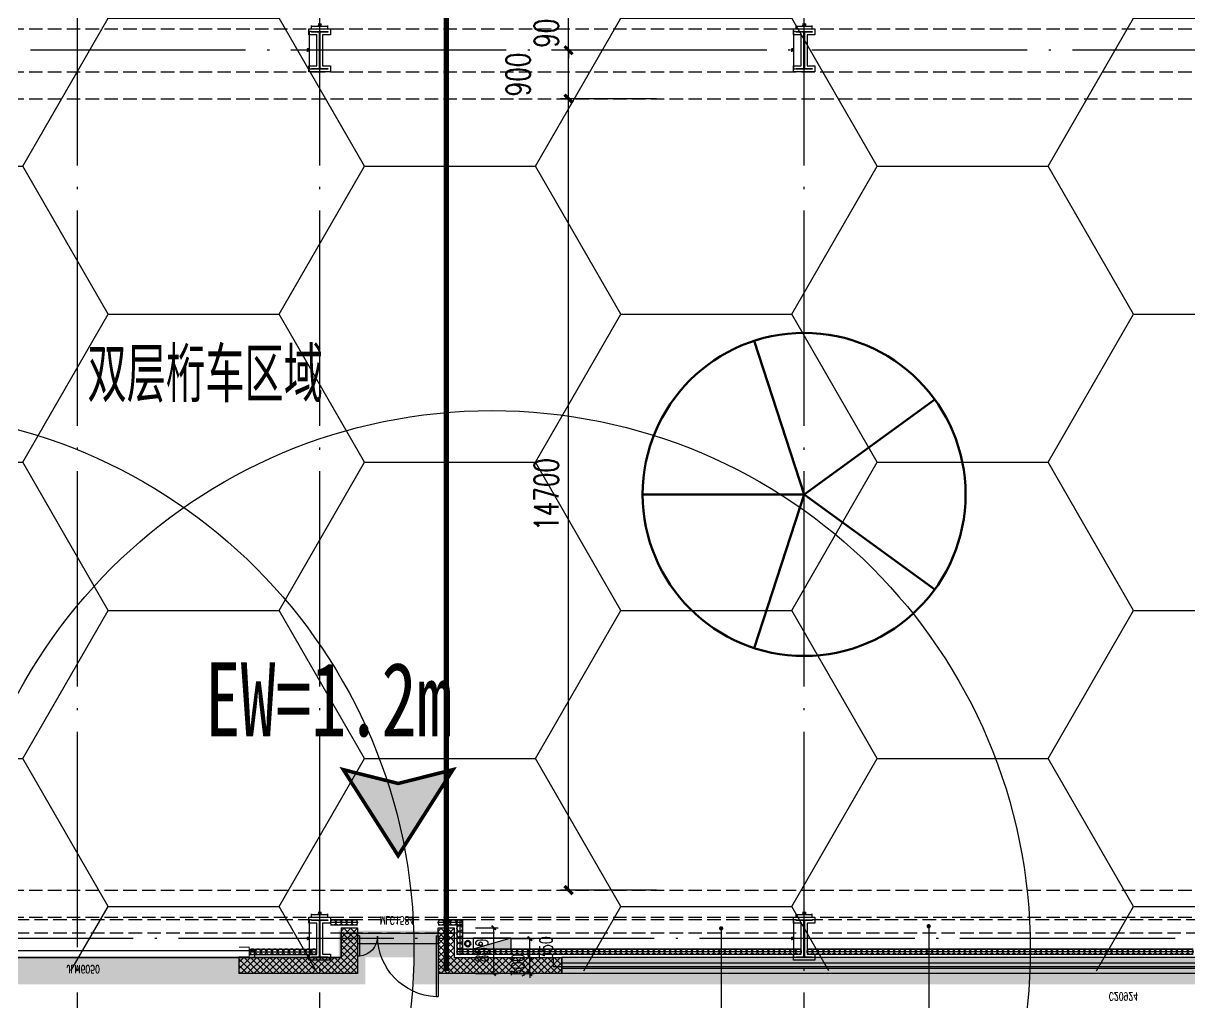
# Model space of a CAD drawing. Extents: x -821772 to -21949, y 506164 to 1049594.
# Drawn here: x -206361 to -184691, y 638880 to 657070 of the extents above; entities that cross this region are included whole.
import ezdxf
from ezdxf.xclip import XClip

# ---------------------------------------------------------------- set-up
doc = ezdxf.new("R2010")
doc.units = 0
doc.header["$LTSCALE"] = 1000
doc.header["$MEASUREMENT"] = 0
doc.header["$XCLIPFRAME"] = 2
for name, pattern in [('10平面20250807_t3$0$10平面$0$DASH', [0.35, 0.25, -0.1]), ('10平面20250807_t3$0$DASH', [0.35, 0.25, -0.1]), ('10平面20250807_t3$0$DOTE', [2.42, 2, -0.2, 0.02, -0.2]), ('ACAD_ISO04W100', [30.5, 24, -3, 0.5, -3]), ('DASH', [0.35, 0.25, -0.1])]:
    doc.linetypes.add(name, pattern=pattern)
doc.layers.get('Defpoints').update_dxf_attribs({"color": 210})
for name, color, linetype, lineweight in [('1-防火分区线', 201, 'DASH', 50), ('10平面20250807_t3$0$LG-ZF消防', 1, 'Continuous', 60), ('s疏散距离', 1, 'ACAD_ISO04W100', 18)]:
    doc.layers.add(name, color=color, linetype=linetype, lineweight=lineweight)
for name, color, linetype in [('10平面20250807_t3$0$10平面$0$WINDOW', 8, 'Continuous'), ('10平面20250807_t3$0$10平面$0$WINDOW_TEXT', 8, 'Continuous'), ('10平面20250807_t3$0$A-AXIS-DOTE', 8, '10平面20250807_t3$0$DOTE'), ('10平面20250807_t3$0$A-AXIS-DP', 8, 'Continuous'), ('10平面20250807_t3$0$A-AXIS-SYMB', 8, 'Continuous'), ('10平面20250807_t3$0$A-HATCH-2', 8, 'Continuous'), ('10平面20250807_t3$0$A-HRAIL', 8, 'Continuous'), ('10平面20250807_t3$0$A-LIN-V', 8, 'Continuous'), ('10平面20250807_t3$0$A-SFCE', 8, 'Continuous'), ('10平面20250807_t3$0$A-WINDOW', 8, 'Continuous'), ('10平面20250807_t3$0$AS-COLN', 8, 'Continuous'), ('10平面20250807_t3$0$AS-WALL', 8, 'Continuous'), ('10平面20250807_t3$0$AS-结构边线层', 8, 'Continuous'), ('10平面20250807_t3$0$DIM_SYMB', 8, 'Continuous'), ('10平面20250807_t3$0$PUB_HATCH', 8, 'Continuous'), ('10平面20250807_t3$0$PUB_TEXT', 8, 'Continuous'), ('10平面20250807_t3$0$SB_ZF消火栓', 10, 'Continuous'), ('10平面20250807_t3$0$建-窗', 8, 'Continuous'), ('10平面20250807_t3$0$建-箭头', 8, 'Continuous'), ('10平面20250807_t3$0$建-门窗编号', 8, 'Continuous'), ('PUB_HATCH', 8, 'Continuous'), ('SPACE', 7, 'Continuous'), ('指示', 1, 'Continuous')]:
    doc.layers.add(name, color=color, linetype=linetype)
doc.styles.add('10平面20250807_t3$0$10平面$0$_TCH_WINDOW', font='SIMPLEX', dxfattribs={"height": 3.5, "bigfont": 'GBCBIG'})
doc.styles.add('10平面20250807_t3$0$_TCH_DIM_T3', font='SIMPLEX', dxfattribs={"width": 0.705882, "bigfont": 'GBCBIG'})
doc.styles.add('10平面20250807_t3$0$A-WIN-LABEL', font='SIMPLEX', dxfattribs={"bigfont": 'GBCBIG'})
doc.styles.add('10平面20250807_t3$0$Standard', font='gbenor.shx', dxfattribs={"bigfont": 'gbcbig.shx'})
doc.styles.add('黑体', font='simhei.ttf', dxfattribs={"width": 0.7})
doc.dimstyles.new('10平面20250807_t3$0$_TCH_ARCH&&10', dxfattribs={"dimtxt": 29.75, "dimasz": 10, "dimexe": 10, "dimexo": 10, "dimgap": 12.625, "dimtad": 1, "dimdec": 0, "dimzin": 0, "dimdsep": 46, "dimtxsty": '10平面20250807_t3$0$_TCH_DIM_T3', "dimblk": '10平面20250807_t3$0$_ArchTick', "dimcen": 0.09, "dimclrt": 7, "dimazin": 2, "dimtfac": 1, "dimtdec": 0, "dimtix": 1, "dimtmove": 2, "dimatfit": 3, "dimfxl": 0, "dimtolj": 1, "dimtzin": 0, "dimarcsym": 0})
doc.dimstyles.new('10平面20250807_t3$0$_TCH_ARCH&&150', dxfattribs={"dimtxt": 446.25, "dimasz": 150, "dimexe": 150, "dimexo": 150, "dimgap": 189.375, "dimtad": 1, "dimdec": 0, "dimzin": 0, "dimdsep": 46, "dimtxsty": '10平面20250807_t3$0$_TCH_DIM_T3', "dimblk": '10平面20250807_t3$0$_ArchTick', "dimcen": 0.09, "dimclrt": 7, "dimazin": 2, "dimtfac": 1, "dimtdec": 0, "dimtix": 1, "dimtmove": 2, "dimatfit": 3, "dimfxl": 0, "dimtolj": 1, "dimtzin": 0, "dimarcsym": 0})
doc.dimstyles.new('10平面20250807_t3$0$_TCH_ARCH&&80', dxfattribs={"dimtxt": 238, "dimasz": 80, "dimexe": 80, "dimexo": 80, "dimgap": 101, "dimtad": 1, "dimdec": 0, "dimzin": 0, "dimdsep": 46, "dimtxsty": '10平面20250807_t3$0$_TCH_DIM_T3', "dimblk": '10平面20250807_t3$0$_ArchTick', "dimcen": 0.09, "dimclrt": 7, "dimazin": 2, "dimtfac": 1, "dimtdec": 0, "dimtix": 1, "dimtmove": 2, "dimatfit": 3, "dimfxl": 0, "dimtolj": 1, "dimtzin": 0, "dimarcsym": 0})
pattern_1 = [(45, (60, 0), (-60.000061, 60.000061), []), (135, (60, 0), (-60.000061, -60.000061), [])]

# ---------------------------------------------------------------- blocks, each defined once
blk = doc.blocks.new('指示')
at = {"layer": '指示'}
blk.add_hatch(color=8, dxfattribs=at).paths.add_polyline_path([(-248568, -61667), (-245540, -56919), (-242513, -61667), (-245540, -60909)])
at = {"layer": '指示', "color": 240, "const_width": 200}
blk.add_lwpolyline([(-248568, -61667), (-245540, -56919), (-242513, -61667), (-245540, -60909)], close=True, dxfattribs=at)
blk = doc.blocks.new('10平面20250807_t3$0$dote')
at = {"layer": '10平面20250807_t3$0$A-AXIS-DOTE', "ltscale": 2}
for p, q in [((15382.2, -169748.9), (15382.2, -75950)), ((19882.2, -169748.9), (19882.2, -75950)), ((28882.2, -169748.9), (28882.2, -75950)), ((100786.4, -148250), (-75513.6, -148250)), ((98696.4, -164750), (-75513.6, -164750))]:
    blk.add_line(p, q, dxfattribs=at)
blk = doc.blocks.new('10平面20250807_t3$0$10平面$0$$DorLib2D$00000126')
at = {"color": 0, "linetype": 'Continuous'}
for p, q in [((-0.532, 0.5), (-0.532, 0.9)), ((0.532, 0.9), (0.532, 0.5))]:
    blk.add_line(p, q, dxfattribs=at)
at = {"color": 0, "linetype": '10平面20250807_t3$0$10平面$0$DASH'}
for p, q in [((-0.532, 0.9), (0.532, 0.9)), ((-0.532, 0.5), (0.532, 0.5))]:
    blk.add_line(p, q, dxfattribs=at)
blk = doc.blocks.new('10平面20250807_t3$0$WINDOW2DLIB$DYNSTYLE$00000005')
at = {"color": 0}
for points in [[(-0.5, 0.5), (-0.5, -0.5)], [(-0.5, 0.5), (0.5, 0.5)], [(0.5, -0.5), (0.5, 0.5)], [(0.5, 0.1667), (-0.5, 0.1667)], [(0.5, -0.1667), (-0.5, -0.1667)], [(-0.5, -0.5), (0.5, -0.5)]]:
    blk.add_lwpolyline(points, dxfattribs=at)
blk = doc.blocks.new('10平面20250807_t3$0$DOOR2DLIB$SYSLIB$00000123')
at = {"color": 0}
for p, q in [((0.475, -0.001), (0.475, 0.752)), ((0.475, 0.752), (0.5, 0.752)), ((0.5, -0.001), (0.5, 0.752)), ((-0.5, 0), (-0.5, 0.252)), ((-0.475, 0.252), (-0.5, 0.252)), ((-0.475, 0), (-0.475, 0.252)), ((-0.475, 0), (-0.5, 0)), ((0.475, -0.001), (0.5, -0.001))]:
    blk.add_line(p, q, dxfattribs=at)
for centre, radius, start, end in [((0.505, -0.002), 0.755, 92.2493, 179.7238), ((-0.501, 0.003), 0.251, 359.7899, 84.0974)]:
    blk.add_arc(centre, radius, start, end, dxfattribs=at)
blk = doc.blocks.new('10平面20250807_t3$0$42343243')
at = {"layer": '10平面20250807_t3$0$PUB_HATCH'}
h = blk.add_hatch(dxfattribs=at)
h.set_pattern_fill('多孔材料', color=256, scale=30, style=0)
h.set_pattern_definition(pattern_1)
h.paths.add_polyline_path([(-200454, 1222870), (-200154, 1223170), (-202354, 1223170), (-202354, 1222870)])
h = blk.add_hatch(dxfattribs=at)
h.set_pattern_fill('多孔材料', color=256, scale=30, style=0)
h.set_pattern_definition(pattern_1)
h.paths.add_polyline_path([(-200454, 1222320), (-200154, 1222620), (-200154, 1223170), (-200454, 1222870)])
h = blk.add_hatch(dxfattribs=at)
h.set_pattern_fill('多孔材料', color=256, scale=30, style=0)
h.set_pattern_definition(pattern_1)
h.paths.add_polyline_path([(-198354, 1222870), (-196354, 1222870), (-196354, 1223170), (-198654, 1223170)])
h = blk.add_hatch(dxfattribs=at)
h.set_pattern_fill('多孔材料', color=256, scale=30, style=0)
h.set_pattern_definition(pattern_1)
h.paths.add_polyline_path([(-198654, 1222620), (-198354, 1222320), (-198354, 1222870), (-198654, 1223170)])
h = blk.add_hatch(dxfattribs=at)
h.set_pattern_fill('多孔材料', color=256, scale=30, style=0)
h.set_pattern_definition(pattern_1)
h.paths.add_polyline_path([(-200454, 1222320), (-200154, 1222320), (-200154, 1222620)])
h = blk.add_hatch(dxfattribs=at)
h.set_pattern_fill('多孔材料', color=256, scale=30, style=0)
h.set_pattern_definition(pattern_1)
h.paths.add_polyline_path([(-198654, 1222620), (-198654, 1222320), (-198354, 1222320)])
at = {"layer": '10平面20250807_t3$0$10平面$0$WINDOW'}
blk.add_line((-198654, 1222620), (-200154, 1222620), dxfattribs=at)
at = {"layer": '10平面20250807_t3$0$AS-WALL'}
for p, q in [((-200154, 1223170), (-202354, 1223170)), ((-202354, 1222870), (-202354, 1223170)), ((-200154, 1222620), (-200154, 1223170)), ((-196354, 1223170), (-198654, 1223170)), ((-198654, 1222620), (-198654, 1223170)), ((-196354, 1222870), (-196354, 1223170)), ((-200454, 1222870), (-202354, 1222870)), ((-200454, 1222320), (-200454, 1222870)), ((-198354, 1222870), (-196354, 1222870)), ((-198354, 1222320), (-198354, 1222870)), ((-200154, 1222320), (-200154, 1222620)), ((-198654, 1222620), (-198654, 1222320)), ((-200454, 1222320), (-200154, 1222320)), ((-198654, 1222320), (-198354, 1222320))]:
    blk.add_line(p, q, dxfattribs=at)
at = {"layer": '10平面20250807_t3$0$10平面$0$WINDOW'}
ref = blk.add_blockref('10平面20250807_t3$0$DOOR2DLIB$SYSLIB$00000123', (-199404, 1222470), dxfattribs=dict(at, xscale=-1500, yscale=-1500, zscale=300, rotation=179.9999999999555))
ref.add_attrib('A', 'MLC1584', (-199737, 1222108), dxfattribs={"layer": '10平面20250807_t3$0$10平面$0$WINDOW_TEXT', "ltscale": 500, "height": 148.8, "rotation": 360, "style": '10平面20250807_t3$0$10平面$0$_TCH_WINDOW', "width": 0.705882})
ref = blk.add_blockref('10平面20250807_t3$0$10平面$0$$DorLib2D$00000126', (-205254, 1223020), dxfattribs=dict(at, xscale=6000, yscale=300, zscale=300, rotation=180))
ref.add_attrib('A', 'JLM6050', (-205555, 1223016), dxfattribs={"layer": '10平面20250807_t3$0$10平面$0$WINDOW_TEXT', "ltscale": 500, "height": 148.8, "style": '10平面20250807_t3$0$10平面$0$_TCH_WINDOW', "width": 0.705882})
at = {"layer": '10平面20250807_t3$0$建-窗'}
ref = blk.add_blockref('10平面20250807_t3$0$WINDOW2DLIB$DYNSTYLE$00000005', (-185904, 1223020), dxfattribs=dict(at, xscale=-20900, yscale=-300, zscale=300, rotation=359.9999999994913))
ref.add_attrib('A', 'C20924', (-186194, 1223521), dxfattribs={"layer": '10平面20250807_t3$0$建-门窗编号', "ltscale": 500, "height": 148.8, "style": '10平面20250807_t3$0$A-WIN-LABEL', "width": 0.705882})
blk = doc.blocks.new('10平面20250807_t3$0$43243')
at = {"layer": '10平面20250807_t3$0$AS-结构边线层'}
blk.add_lwpolyline([(-210494, 639720), (-200454, 639720), (-200454, 640170), (-198354, 640170), (-198354, 639720), (-196514, 639720), (-196514, 639550), (-175294, 639550), (-175294, 639720), (-173454, 639720), (-173454, 640170), (-171354, 640170), (-171354, 639720), (-169514, 639720), (-169514, 639550), (-155994, 639550), (-155994, 639720), (-146454, 639720)], dxfattribs=at)
blk = doc.blocks.new('10平面20250807_t3$0$3243243')
at = {"layer": '10平面20250807_t3$0$A-AXIS-SYMB'}
for p, q in [((-193395.8, 640260), (-193395.8, 637420)), ((-189540, 640300), (-189540, 636800))]:
    blk.add_line(p, q, dxfattribs=at)
at = {"layer": '10平面20250807_t3$0$A-AXIS-SYMB', "const_width": 40}
for points in [[(-189540, 640320, 1), (-189540, 640280, 1)], [(-193395.8, 640280, 1), (-193395.8, 640240, 1)]]:
    blk.add_lwpolyline(points, format="xyb", close=True, dxfattribs=at)
at = {"layer": '10平面20250807_t3$0$A-SFCE', "linetype": '10平面20250807_t3$0$DASH'}
for p, q in [((-201004.2, 640420), (-218704.2, 640420)), ((-174004.2, 640420), (-191704.2, 640420)), ((-201004.2, 640170), (-218704.2, 640170)), ((-174004.2, 640170), (-191704.2, 640170))]:
    blk.add_line(p, q, dxfattribs=at)
at = {"layer": '10平面20250807_t3$0$A-SFCE', "color": 2, "linetype": '10平面20250807_t3$0$DASH'}
for p, q in [((-192004.2, 640420), (-200704.2, 640420)), ((-192004.2, 640170), (-200704.2, 640170))]:
    blk.add_line(p, q, dxfattribs=at)
blk = doc.blocks.new('10平面20250807_t3$0$_ArchTick')
at = {"color": 0, "linetype": 'ByBlock', "const_width": 0.4}
blk.add_lwpolyline([(-0.5, -0.5), (0.5, 0.5)], dxfattribs=at)
blk = doc.blocks.new('*D10488')
at = {"layer": '10平面20250807_t3$0$A-AXIS-DP', "color": 0, "lineweight": -2}
for p, q in [((-195790, 766880), (-195790, 766929)), ((-195790, 766919), (-195490, 766919)), ((-195490, 766880), (-195490, 766929))]:
    blk.add_line(p, q, dxfattribs=at)
at = {"layer": 'Defpoints', "color": 0}
for p in [(-195490, 766919), (-195790, 766870), (-195490, 766870)]:
    blk.add_point(p, dxfattribs=at)
at = {"layer": '10平面20250807_t3$0$A-AXIS-DP', "color": 0, "lineweight": -2, "xscale": 10, "yscale": 10, "zscale": 10, "rotation": 180}
blk.add_blockref('10平面20250807_t3$0$_ArchTick', (-195790, 766919), dxfattribs=at)
at = {"layer": '10平面20250807_t3$0$A-AXIS-DP', "color": 0, "lineweight": -2, "xscale": 10, "yscale": 10, "zscale": 10}
blk.add_blockref('10平面20250807_t3$0$_ArchTick', (-195490, 766919), dxfattribs=at)
at = {"layer": '10平面20250807_t3$0$A-AXIS-DP', "color": 7, "insert": (-195640, 766946), "char_height": 29.8, "attachment_point": 5, "style": '10平面20250807_t3$0$_TCH_DIM_T3'}
blk.add_mtext('\\A1;300', dxfattribs=at)
blk = doc.blocks.new('*D10489')
at = {"layer": '10平面20250807_t3$0$A-AXIS-DP', "color": 0, "lineweight": -2}
for p, q in [((-195800, 766820), (-195841, 766820)), ((-195831, 766120), (-195831, 766820)), ((-195800, 766120), (-195841, 766120))]:
    blk.add_line(p, q, dxfattribs=at)
at = {"layer": 'Defpoints', "color": 0}
for p in [(-195831, 766820), (-195790, 766820), (-195790, 766120)]:
    blk.add_point(p, dxfattribs=at)
at = {"layer": '10平面20250807_t3$0$A-AXIS-DP', "color": 0, "lineweight": -2, "xscale": 10, "yscale": 10, "zscale": 10}
for p, rotation in [((-195831, 766820), 90), ((-195831, 766120), 270)]:
    blk.add_blockref('10平面20250807_t3$0$_ArchTick', p, dxfattribs=dict(at, rotation=rotation))
at = {"layer": '10平面20250807_t3$0$A-AXIS-DP', "color": 7, "insert": (-195859, 766470), "char_height": 29.8, "attachment_point": 5, "rotation": 90, "style": '10平面20250807_t3$0$_TCH_DIM_T3'}
blk.add_mtext('\\A1;700', dxfattribs=at)
blk = doc.blocks.new('*D10541')
at = {"layer": '10平面20250807_t3$0$A-WINDOW', "color": 0, "lineweight": -2}
for p, q in [((-194600, 657470), (-196381, 657470)), ((-196231, 657470), (-196231, 657620)), ((-196231, 656570), (-196231, 657470)), ((-194600, 656570), (-196381, 656570)), ((-196231, 656570), (-196231, 656420))]:
    blk.add_line(p, q, dxfattribs=at)
at = {"layer": 'Defpoints', "color": 0}
for p in [(-196231, 657470), (-194450, 657470), (-194450, 656570)]:
    blk.add_point(p, dxfattribs=at)
at = {"layer": '10平面20250807_t3$0$A-WINDOW', "color": 0, "lineweight": -2, "xscale": 150, "yscale": 150, "zscale": 150}
for p, rotation in [((-196231, 657470), 270), ((-196231, 656570), 90)]:
    blk.add_blockref('10平面20250807_t3$0$_ArchTick', p, dxfattribs=dict(at, rotation=rotation))
at = {"layer": '10平面20250807_t3$0$A-WINDOW', "color": 7, "insert": (-196644, 657020), "char_height": 446.2, "attachment_point": 5, "rotation": 90, "style": '10平面20250807_t3$0$_TCH_DIM_T3'}
blk.add_mtext('\\A1;900', dxfattribs=at)
blk = doc.blocks.new('*D10542')
at = {"layer": '10平面20250807_t3$0$A-WINDOW', "color": 0, "lineweight": -2}
for p, q in [((-194600, 656570), (-196381, 656570)), ((-196231, 655670), (-196231, 656570)), ((-194600, 655670), (-196381, 655670))]:
    blk.add_line(p, q, dxfattribs=at)
at = {"layer": 'Defpoints', "color": 0}
for p in [(-196231, 656570), (-194450, 656570), (-194450, 655670)]:
    blk.add_point(p, dxfattribs=at)
at = {"layer": '10平面20250807_t3$0$A-WINDOW', "color": 0, "lineweight": -2, "xscale": 150, "yscale": 150, "zscale": 150}
for p, rotation in [((-196231, 656570), 90), ((-196231, 655670), 270)]:
    blk.add_blockref('10平面20250807_t3$0$_ArchTick', p, dxfattribs=dict(at, rotation=rotation))
at = {"layer": '10平面20250807_t3$0$A-WINDOW', "color": 7, "insert": (-197169, 656120), "char_height": 446.2, "attachment_point": 5, "rotation": 90, "style": '10平面20250807_t3$0$_TCH_DIM_T3'}
blk.add_mtext('\\A1;900', dxfattribs=at)
blk = doc.blocks.new('*D10543')
at = {"layer": '10平面20250807_t3$0$A-WINDOW', "color": 0, "lineweight": -2}
for p, q in [((-194600, 655670), (-196381, 655670)), ((-196231, 640970), (-196231, 655670)), ((-194600, 640970), (-196381, 640970))]:
    blk.add_line(p, q, dxfattribs=at)
at = {"layer": 'Defpoints', "color": 0}
for p in [(-196231, 655670), (-194450, 655670), (-194450, 640970)]:
    blk.add_point(p, dxfattribs=at)
at = {"layer": '10平面20250807_t3$0$A-WINDOW', "color": 0, "lineweight": -2, "xscale": 150, "yscale": 150, "zscale": 150}
for p, rotation in [((-196231, 655670), 90), ((-196231, 640970), 270)]:
    blk.add_blockref('10平面20250807_t3$0$_ArchTick', p, dxfattribs=dict(at, rotation=rotation))
at = {"layer": '10平面20250807_t3$0$A-WINDOW', "color": 7, "insert": (-196644, 648320), "char_height": 446.2, "attachment_point": 5, "rotation": 90, "style": '10平面20250807_t3$0$_TCH_DIM_T3'}
blk.add_mtext('\\A1;14700', dxfattribs=at)
blk = doc.blocks.new('10平面20250807_t3$0$w4324324')
at = {"layer": '10平面20250807_t3$0$A-HATCH-2', "lineweight": 60}
for q in [(-1694760, 686605), (-1697614, 684532), (-1691907, 684532), (-1696524, 681178), (-1692997, 681178)]:
    blk.add_line((-1694760, 683605), q, dxfattribs=at)
blk.add_circle((-1694760, 683605), 3000, dxfattribs=at)
blk = doc.blocks.new('10平面20250807_t3$0$ner546')
at = {"layer": '10平面20250807_t3$0$A-LIN-V'}
blk.add_blockref('10平面20250807_t3$0$w4324324', (565280, -10744), dxfattribs=at)
blk = doc.blocks.new('10平面20250807_t3$0$3333')
at = {"layer": '10平面20250807_t3$0$A-SFCE', "const_width": 20}
blk.add_lwpolyline([(-227064, 766320), (-227064, 766510), (-227244, 766510), (-227244, 766320)], dxfattribs=at)
blk = doc.blocks.new('10平面20250807_t3$0$99平面图例外参$0$$LinePat$圆环')
for points in [[(0, 150), (300, 150)], [(0, 0), (300, 0)], [(0, -150), (300, -150)]]:
    blk.add_lwpolyline(points)
at = {"color": 0}
blk.add_circle((150, 0), 150, dxfattribs=at)
blk = doc.blocks.new('10平面20250807_t3$0$34242343243')
at = {"layer": '10平面20250807_t3$0$A-HRAIL', "yscale": 0.3333333333333333, "zscale": 0.3333333333333333}
for p, xscale, rotation in [((-200554, 640370), 0.3333327849077565, 180), ((-200454, 640370), 0.3333327849077565, 180), ((-200354, 640370), 0.3333327849077565, 180), ((-200254, 640370), 0.3333327849077565, 180), ((-200154, 640370), 0.3333327849077565, 180), ((-198542, 640370), 0.3749999999076196, 180), ((-198429, 640370), 0.3749999999076196, 180), ((-198317, 640370), 0.3749999999076196, 180), ((-198204, 640370), 0.3749999999076196, 180), ((-198254, 640420), 0.3611111227129974, 270), ((-198254, 640312), 0.3611111227129974, 270), ((-198254, 640203), 0.3611111227129974, 270), ((-198254, 640095), 0.3611111227129974, 270), ((-198254, 639987), 0.3611111227129974, 270), ((-202154, 639826), -0.3461108940497231, 179.9999999997966), ((-202050, 639826), -0.3461108940497231, 179.9999999997966), ((-201947, 639826), -0.3461108940497231, 179.9999999997966), ((-201843, 639826), -0.3461108940497231, 179.9999999997966), ((-201739, 639826), -0.3461108940497231, 179.9999999997966), ((-201635, 639826), -0.3461108940497231, 179.9999999997966), ((-201531, 639826), -0.3461108940497231, 179.9999999997966), ((-201427, 639826), -0.3461108940497231, 179.9999999997966), ((-201324, 639826), -0.3461108940497231, 179.9999999997966), ((-201220, 639826), -0.3461108940497231, 179.9999999997966), ((-201116, 639826), -0.3461108940497231, 179.9999999997966), ((-201012, 639826), -0.3461108940497231, 179.9999999997966), ((-198254, 639878), 0.3611111227129974, 270), ((-198203, 639826), 0.3384127419475277, 180.0000000002033), ((-198101, 639826), 0.3384127419475277, 180.0000000002033), ((-198000, 639826), 0.3384127419475277, 180.0000000002033), ((-197898, 639826), 0.3384127419475277, 180.0000000002033), ((-197797, 639826), 0.3384127419475277, 180.0000000002033), ((-197695, 639826), 0.3384127419475277, 180.0000000002033), ((-197594, 639826), 0.3384127419475277, 180.0000000002033), ((-197492, 639826), 0.3384127419475277, 180.0000000002033), ((-197390, 639826), 0.3384127419475277, 180.0000000002033), ((-197289, 639826), 0.3384127419475277, 180.0000000002033), ((-197187, 639826), 0.3384127419475277, 180.0000000002033), ((-197086, 639826), 0.3384127419475277, 180.0000000002033), ((-196984, 639826), 0.3384127419475277, 180.0000000002033), ((-196883, 639826), 0.3384127419475277, 180.0000000002033), ((-196781, 639826), 0.3384127419475277, 180.0000000002033), ((-196680, 639826), 0.3384127419475277, 180.0000000002033), ((-196578, 639826), 0.3384127419475277, 180.0000000002033), ((-196477, 639826), 0.3384127419475277, 180.0000000002033), ((-196375, 639826), 0.3384127419475277, 180.0000000002033), ((-196274, 639826), 0.3384127419475277, 180.0000000002033), ((-196172, 639826), 0.3384127419475277, 180.0000000002033), ((-196071, 639826), 0.3384127419475277, 180.0000000002033), ((-195969, 639826), 0.3384127419475277, 180.0000000002033), ((-195868, 639826), 0.3384127419475277, 180.0000000002033), ((-195766, 639826), 0.3384127419475277, 180.0000000002033), ((-195665, 639826), 0.3384127419475277, 180.0000000002033), ((-195563, 639826), 0.3384127419475277, 180.0000000002033), ((-195462, 639826), 0.3384127419475277, 180.0000000002033), ((-195360, 639826), 0.3384127419475277, 180.0000000002033), ((-195258, 639826), 0.3384127419475277, 180.0000000002033), ((-195157, 639826), 0.3384127419475277, 180.0000000002033), ((-195055, 639826), 0.3384127419475277, 180.0000000002033), ((-194954, 639826), 0.3384127419475277, 180.0000000002033), ((-194852, 639826), 0.3384127419475277, 180.0000000002033), ((-194751, 639826), 0.3384127419475277, 180.0000000002033), ((-194649, 639826), 0.3384127419475277, 180.0000000002033), ((-194548, 639826), 0.3384127419475277, 180.0000000002033), ((-194446, 639826), 0.3384127419475277, 180.0000000002033), ((-194345, 639826), 0.3384127419475277, 180.0000000002033), ((-194243, 639826), 0.3384127419475277, 180.0000000002033), ((-194142, 639826), 0.3384127419475277, 180.0000000002033), ((-194040, 639826), 0.3384127419475277, 180.0000000002033), ((-193939, 639826), 0.3384127419475277, 180.0000000002033), ((-193837, 639826), 0.3384127419475277, 180.0000000002033), ((-193736, 639826), 0.3384127419475277, 180.0000000002033), ((-193634, 639826), 0.3384127419475277, 180.0000000002033), ((-193533, 639826), 0.3384127419475277, 180.0000000002033), ((-193431, 639826), 0.3384127419475277, 180.0000000002033), ((-193330, 639826), 0.3384127419475277, 180.0000000002033), ((-193228, 639826), 0.3384127419475277, 180.0000000002033), ((-193126, 639826), 0.3384127419475277, 180.0000000002033), ((-193025, 639826), 0.3384127419475277, 180.0000000002033), ((-192923, 639826), 0.3384127419475277, 180.0000000002033), ((-192822, 639826), 0.3384127419475277, 180.0000000002033), ((-192720, 639826), 0.3384127419475277, 180.0000000002033), ((-192619, 639826), 0.3384127419475277, 180.0000000002033), ((-192517, 639826), 0.3384127419475277, 180.0000000002033), ((-192416, 639826), 0.3384127419475277, 180.0000000002033), ((-192314, 639826), 0.3384127419475277, 180.0000000002033), ((-192213, 639826), 0.3384127419475277, 180.0000000002033), ((-192111, 639826), 0.3384127419475277, 180.0000000002033), ((-192010, 639826), 0.3384127419475277, 180.0000000002033), ((-191908, 639826), 0.3384127419475277, 180.0000000002033), ((-191699, 639826), 0.3368181818181796, 180.0000000002033), ((-191598, 639826), 0.3368181818181796, 180.0000000002033), ((-191497, 639826), 0.3368181818181796, 180.0000000002033), ((-191396, 639826), 0.3368181818181796, 180.0000000002033), ((-191295, 639826), 0.3368181818181796, 180.0000000002033), ((-191194, 639826), 0.3368181818181796, 180.0000000002033), ((-191093, 639826), 0.3368181818181796, 180.0000000002033), ((-190992, 639826), 0.3368181818181796, 180.0000000002033), ((-190891, 639826), 0.3368181818181796, 180.0000000002033), ((-190790, 639826), 0.3368181818181796, 180.0000000002033), ((-190689, 639826), 0.3368181818181796, 180.0000000002033), ((-190588, 639826), 0.3368181818181796, 180.0000000002033), ((-190487, 639826), 0.3368181818181796, 180.0000000002033), ((-190386, 639826), 0.3368181818181796, 180.0000000002033), ((-190285, 639826), 0.3368181818181796, 180.0000000002033), ((-190183, 639826), 0.3368181818181796, 180.0000000002033), ((-190082, 639826), 0.3368181818181796, 180.0000000002033), ((-189981, 639826), 0.3368181818181796, 180.0000000002033), ((-189880, 639826), 0.3368181818181796, 180.0000000002033), ((-189779, 639826), 0.3368181818181796, 180.0000000002033), ((-189678, 639826), 0.3368181818181796, 180.0000000002033), ((-189577, 639826), 0.3368181818181796, 180.0000000002033), ((-189476, 639826), 0.3368181818181796, 180.0000000002033), ((-189375, 639826), 0.3368181818181796, 180.0000000002033), ((-189274, 639826), 0.3368181818181796, 180.0000000002033), ((-189173, 639826), 0.3368181818181796, 180.0000000002033), ((-189072, 639826), 0.3368181818181796, 180.0000000002033), ((-188971, 639826), 0.3368181818181796, 180.0000000002033), ((-188870, 639826), 0.3368181818181796, 180.0000000002033), ((-188769, 639826), 0.3368181818181796, 180.0000000002033), ((-188668, 639826), 0.3368181818181796, 180.0000000002033), ((-188567, 639826), 0.3368181818181796, 180.0000000002033), ((-188466, 639826), 0.3368181818181796, 180.0000000002033), ((-188365, 639826), 0.3368181818181796, 180.0000000002033), ((-188264, 639826), 0.3368181818181796, 180.0000000002033), ((-188163, 639826), 0.3368181818181796, 180.0000000002033), ((-188062, 639826), 0.3368181818181796, 180.0000000002033), ((-187960, 639826), 0.3368181818181796, 180.0000000002033), ((-187859, 639826), 0.3368181818181796, 180.0000000002033), ((-187758, 639826), 0.3368181818181796, 180.0000000002033), ((-187657, 639826), 0.3368181818181796, 180.0000000002033), ((-187556, 639826), 0.3368181818181796, 180.0000000002033), ((-187455, 639826), 0.3368181818181796, 180.0000000002033), ((-187354, 639826), 0.3368181818181796, 180.0000000002033), ((-187253, 639826), 0.3368181818181796, 180.0000000002033), ((-187152, 639826), 0.3368181818181796, 180.0000000002033), ((-187051, 639826), 0.3368181818181796, 180.0000000002033), ((-186950, 639826), 0.3368181818181796, 180.0000000002033), ((-186849, 639826), 0.3368181818181796, 180.0000000002033), ((-186748, 639826), 0.3368181818181796, 180.0000000002033), ((-186647, 639826), 0.3368181818181796, 180.0000000002033), ((-186546, 639826), 0.3368181818181796, 180.0000000002033), ((-186445, 639826), 0.3368181818181796, 180.0000000002033), ((-186344, 639826), 0.3368181818181796, 180.0000000002033), ((-186243, 639826), 0.3368181818181796, 180.0000000002033), ((-186142, 639826), 0.3368181818181796, 180.0000000002033), ((-186041, 639826), 0.3368181818181796, 180.0000000002033), ((-185940, 639826), 0.3368181818181796, 180.0000000002033), ((-185839, 639826), 0.3368181818181796, 180.0000000002033), ((-185737, 639826), 0.3368181818181796, 180.0000000002033), ((-185636, 639826), 0.3368181818181796, 180.0000000002033), ((-185535, 639826), 0.3368181818181796, 180.0000000002033), ((-185434, 639826), 0.3368181818181796, 180.0000000002033), ((-185333, 639826), 0.3368181818181796, 180.0000000002033), ((-185232, 639826), 0.3368181818181796, 180.0000000002033), ((-185131, 639826), 0.3368181818181796, 180.0000000002033), ((-185030, 639826), 0.3368181818181796, 180.0000000002033), ((-184929, 639826), 0.3368181818181796, 180.0000000002033), ((-184828, 639826), 0.3368181818181796, 180.0000000002033), ((-184727, 639826), 0.3368181818181796, 180.0000000002033), ((-184626, 639826), 0.3368181818181796, 180.0000000002033)]:
    blk.add_blockref('10平面20250807_t3$0$99平面图例外参$0$$LinePat$圆环', p, dxfattribs=dict(at, xscale=xscale, rotation=rotation))
at = {"layer": '10平面20250807_t3$0$A-SFCE', "rotation": 270}
blk.add_blockref('10平面20250807_t3$0$3333', (-968675, 412666), dxfattribs=at)
blk = doc.blocks.new('10平面20250807_t3$0$A$C5D961328')
at = {"layer": '10平面20250807_t3$0$SB_ZF消火栓'}
blk.add_hatch(color=256, dxfattribs=at).paths.add_polyline_path([(0, 40), (700, 40), (700, 240)])
at = {"layer": '10平面20250807_t3$0$A-LIN-V', "ltscale": 500}
blk.add_circle((350, 40), 10001, dxfattribs=at)
at = {"layer": '10平面20250807_t3$0$SB_ZF消火栓'}
for p, q in [((700, 240), (0, 240)), ((0, 240), (0, 40)), ((700, 240), (0, 40)), ((700, 240), (700, 40)), ((0, 40), (700, 40))]:
    blk.add_line(p, q, dxfattribs=at)
at = {"layer": '10平面20250807_t3$0$SB_ZF消火栓', "color": 1}
blk.add_circle((140, 140), 32.5, dxfattribs=at)
blk = doc.blocks.new('10平面20250807_t3$0$43242343')
at = {"layer": '10平面20250807_t3$0$LG-ZF消防', "linetype": 'Continuous'}
blk.add_circle((-198104, 639976), 50, dxfattribs=at)
blk = doc.blocks.new('10平面20250807_t3$0$234243242332')
at = {"layer": '10平面20250807_t3$0$LG-ZF消防', "linetype": 'Continuous'}
blk.add_blockref('10平面20250807_t3$0$43242343', (0, 0), dxfattribs=at)
at = {"layer": '10平面20250807_t3$0$SB_ZF消火栓'}
for p in [(-209454, 639836), (-198004, 639836)]:
    blk.add_blockref('10平面20250807_t3$0$A$C5D961328', p, dxfattribs=at)
blk = doc.blocks.new('*D11842')
at = {"layer": '10平面20250807_t3$0$A-AXIS-DP', "color": 0, "lineweight": -2}
for p, q in [((-197290, 639720), (-196871, 639720)), ((-196951, 639720), (-196951, 639800)), ((-196951, 639420), (-196951, 639720)), ((-197290, 639420), (-196871, 639420)), ((-196951, 639420), (-196951, 639340))]:
    blk.add_line(p, q, dxfattribs=at)
at = {"layer": 'Defpoints', "color": 0}
for p in [(-197370, 639720), (-196951, 639720), (-197370, 639420)]:
    blk.add_point(p, dxfattribs=at)
at = {"layer": '10平面20250807_t3$0$A-AXIS-DP', "color": 0, "lineweight": -2, "xscale": 80, "yscale": 80, "zscale": 80}
for p, rotation in [((-196951, 639720), 270), ((-196951, 639420), 90)]:
    blk.add_blockref('10平面20250807_t3$0$_ArchTick', p, dxfattribs=dict(at, rotation=rotation))
at = {"layer": '10平面20250807_t3$0$A-AXIS-DP', "color": 7, "insert": (-197171, 639570), "char_height": 238, "attachment_point": 5, "rotation": 90, "style": '10平面20250807_t3$0$_TCH_DIM_T3'}
blk.add_mtext('\\A1;300', dxfattribs=at)
blk = doc.blocks.new('*D11843')
at = {"layer": '10平面20250807_t3$0$A-AXIS-DP', "color": 0, "lineweight": -2}
for p, q in [((-197290, 640070), (-196871, 640070)), ((-196951, 639720), (-196951, 640070)), ((-197290, 639720), (-196871, 639720))]:
    blk.add_line(p, q, dxfattribs=at)
at = {"layer": 'Defpoints', "color": 0}
for p in [(-197370, 640070), (-196951, 640070), (-197370, 639720)]:
    blk.add_point(p, dxfattribs=at)
at = {"layer": '10平面20250807_t3$0$A-AXIS-DP', "color": 0, "lineweight": -2, "xscale": 80, "yscale": 80, "zscale": 80}
for p, rotation in [((-196951, 640070), 90), ((-196951, 639720), 270)]:
    blk.add_blockref('10平面20250807_t3$0$_ArchTick', p, dxfattribs=dict(at, rotation=rotation))
at = {"layer": '10平面20250807_t3$0$A-AXIS-DP', "color": 7, "insert": (-196650, 639895), "char_height": 238, "attachment_point": 5, "rotation": 90, "style": '10平面20250807_t3$0$_TCH_DIM_T3'}
blk.add_mtext('\\A1;350', dxfattribs=at)
blk = doc.blocks.new('*D11868')
at = {"layer": '10平面20250807_t3$0$A-AXIS-DP', "color": 0, "lineweight": -2}
for p, q in [((-197960, 640270), (-197541, 640270)), ((-197621, 639420), (-197621, 640270)), ((-197960, 639420), (-197541, 639420))]:
    blk.add_line(p, q, dxfattribs=at)
at = {"layer": 'Defpoints', "color": 0}
for p in [(-198040, 640270), (-197621, 640270), (-198040, 639420)]:
    blk.add_point(p, dxfattribs=at)
at = {"layer": '10平面20250807_t3$0$A-AXIS-DP', "color": 0, "lineweight": -2, "xscale": 80, "yscale": 80, "zscale": 80}
for p, rotation in [((-197621, 640270), 90), ((-197621, 639420), 270)]:
    blk.add_blockref('10平面20250807_t3$0$_ArchTick', p, dxfattribs=dict(at, rotation=rotation))
at = {"layer": '10平面20250807_t3$0$A-AXIS-DP', "color": 7, "insert": (-197841, 639845), "char_height": 238, "attachment_point": 5, "rotation": 90, "style": '10平面20250807_t3$0$_TCH_DIM_T3'}
blk.add_mtext('\\A1;850', dxfattribs=at)
blk = doc.blocks.new('10平面20250807_t3$0$nt66')
at = {"layer": '10平面20250807_t3$0$A-HATCH-2'}
blk.add_lwpolyline([(-195840, 766870), (-195440, 766870), (-195440, 766758), (-195586, 766758), (-195586, 766182), (-195440, 766182), (-195440, 766070), (-195840, 766070), (-195840, 766182), (-195694, 766182), (-195694, 766758), (-195840, 766758)], close=True, dxfattribs=at)
at = {"layer": '10平面20250807_t3$0$AS-COLN'}
blk.add_lwpolyline([(-195790, 766820), (-195490, 766820), (-195490, 766808), (-195636, 766808), (-195636, 766132), (-195490, 766132), (-195490, 766120), (-195790, 766120), (-195790, 766132), (-195644, 766132), (-195644, 766808), (-195790, 766808)], close=True, dxfattribs=at)
at = {"layer": '10平面20250807_t3$0$A-AXIS-DP'}
for p1, p2, distance, picture, middle in [((-195790, 766870), (-195490, 766870), 48.8, '*D10488', (-195640, 766946.2)), ((-195790, 766120), (-195790, 766820), 41.2, '*D10489', (-195858.7, 766470))]:
    dim = blk.add_aligned_dim(p1=p1, p2=p2, distance=distance, dimstyle='10平面20250807_t3$0$_TCH_ARCH&&10', dxfattribs=at)
    dim.commit()
    dim.dimension.update_dxf_attribs({"geometry": picture, "text_midpoint": middle})
blk = doc.blocks.new('10平面20250807_t3$0$33333')
for p in [(-5214, -109900), (3786, -109900), (-5214, -126400), (3786, -126400)]:
    blk.add_blockref('10平面20250807_t3$0$nt66', p)
blk = doc.blocks.new('10平面20250807_t3$0$w42343')
at = {"layer": '10平面20250807_t3$0$A-HATCH-2', "linetype": '10平面20250807_t3$0$DASH'}
for p, q in [((-263654.2, 656970), (-128354.2, 656970)), ((-263654.2, 656170), (-128354.2, 656170)), ((-263654.2, 655670), (-128354.2, 655670)), ((-263654.2, 640970), (-128354.2, 640970)), ((-263654.2, 640470), (-128354.2, 640470))]:
    blk.add_line(p, q, dxfattribs=at)
at = {"layer": '10平面20250807_t3$0$A-WINDOW'}
for p1, p2, picture, middle in [((-194450, 656570), (-194450, 657470), '*D10541', (-196643.7, 657020)), ((-194450, 640970), (-194450, 655670), '*D10543', (-196643.7, 648320))]:
    dim = blk.add_aligned_dim(p1=p1, p2=p2, distance=1781.3, dimstyle='10平面20250807_t3$0$_TCH_ARCH&&150', dxfattribs=at)
    dim.commit()
    dim.dimension.update_dxf_attribs({"geometry": picture, "text_midpoint": middle})
dim = blk.add_linear_dim(base=(-196231.2, 656570), p1=(-194450, 655670), p2=(-194450, 656570), angle=90, dimstyle='10平面20250807_t3$0$_TCH_ARCH&&150', dxfattribs=at)
dim.commit()
dim.dimension.update_dxf_attribs({"geometry": '*D10542', "text_midpoint": (-197168.7, 656120), "dimtype": 129})
blk = doc.blocks.new('10平面20250807_t3')
at = {"layer": '10平面20250807_t3$0$建-箭头'}
blk.add_lwpolyline([(-187046.4, 651408.9, 0, 0, 0), (-180146.4, 651408.9, 0, 240, 0), (-181046.4, 651408.9, 0, 0, 0)], format="xyseb", dxfattribs=at)
at = {"layer": '10平面20250807_t3$0$A-AXIS-DP'}
blk.add_blockref('10平面20250807_t3$0$3243243', (0, 0), dxfattribs=at)
at = {"layer": '10平面20250807_t3$0$A-LIN-V', "rotation": 90.00000000000001}
blk.add_blockref('10平面20250807_t3$0$ner546', (481006.5, 1777800), dxfattribs=at)
at = {"layer": '10平面20250807_t3$0$A-WINDOW'}
for name in ['10平面20250807_t3$0$43243', '10平面20250807_t3$0$33333', '10平面20250807_t3$0$w42343']:
    blk.add_blockref(name, (0, 0), dxfattribs=at)
at = {"layer": '10平面20250807_t3$0$A-WINDOW', "xscale": -1, "rotation": 180}
blk.add_blockref('10平面20250807_t3$0$42343243', (0, 1862590), dxfattribs=at)
at = {"layer": '10平面20250807_t3$0$AS-WALL'}
blk.add_blockref('10平面20250807_t3$0$dote', (-220736.4, 804820), dxfattribs=at)
at = {"layer": '10平面20250807_t3$0$DIM_SYMB'}
blk.add_blockref('10平面20250807_t3$0$34242343243', (0, 0), dxfattribs=at)
at = {"layer": '10平面20250807_t3$0$SB_ZF消火栓', "linetype": 'Continuous'}
blk.add_blockref('10平面20250807_t3$0$234243242332', (0, 0), dxfattribs=at)
at = {"layer": '10平面20250807_t3$0$PUB_TEXT', "style": '10平面20250807_t3$0$Standard'}
blk.add_text('双层桁车区域', height=1012.77, dxfattribs=at).set_placement((-205169.3, 650033.1))
at = {"layer": '10平面20250807_t3$0$A-AXIS-DP'}
for p1, p2, picture, middle in [((-198040, 639420), (-198040, 640270), '*D11868', (-197840.7, 639845)), ((-197370, 639420), (-197370, 639720), '*D11842', (-197170.7, 639570))]:
    dim = blk.add_aligned_dim(p1=p1, p2=p2, distance=-419.3, dimstyle='10平面20250807_t3$0$_TCH_ARCH&&80', dxfattribs=at)
    dim.commit()
    dim.dimension.update_dxf_attribs({"geometry": picture, "text_midpoint": middle})
dim = blk.add_linear_dim(base=(-196950.7, 640070), p1=(-197370, 639720), p2=(-197370, 640070), angle=90, dimstyle='10平面20250807_t3$0$_TCH_ARCH&&80', dxfattribs=at)
dim.commit()
dim.dimension.update_dxf_attribs({"geometry": '*D11843', "text_midpoint": (-196650, 639895), "dimtype": 129})

msp = doc.modelspace()

# ---------------------------------------------------------------- block references
at = {"ltscale": 100}
ref = msp.add_blockref('10平面20250807_t3', (0, 0), dxfattribs=at)
XClip(ref).set_block_clipping_path([(-386212.6353242097, 506163.79756496), (-21948.7593967821, 884998.2285294847)])

# ---------------------------------------------------------------- next in the draw order: hatches: boundary and pattern name
at = {"layer": 'PUB_HATCH', "ltscale": 5000}
h = msp.add_hatch(dxfattribs=at)
h.set_pattern_fill('HONEY', color=8, scale=2000)
h.set_pattern_definition([(0, (0, 0), (4762.5, 2749.63), [3175, -6350]), (120, (0, 0), (-4762.499, 2749.631), [3175, -6350]), (60, (0, 0), (0.0006, 5499.261), [-6350, 3175])])
h.paths.add_polyline_path([(-198854.2, 639470), (-198854.2, 639970), (-200254.2, 639970), (-200254.2, 639470), (-252854.2, 639470), (-252854.2, 639970), (-254254.2, 639970), (-254254.2, 639470), (-286054.2, 639470), (-286054.2, 657033.3), (-264595.3, 723170), (-254254.2, 723170), (-254254.2, 722670), (-252854.2, 722670), (-252854.2, 723170), (-200254.2, 723170), (-200254.2, 722670), (-198854.2, 722670), (-198854.2, 723170), (-146254.2, 723170), (-146254.2, 722670), (-144854.2, 722670), (-144854.2, 723170), (-128054.2, 723170), (-128054.2, 639470), (-144854.2, 639470), (-144854.2, 639970), (-146254.2, 639970), (-146254.2, 639470)])

# ---------------------------------------------------------------- next in the draw order: linework, layer by layer
at = {"layer": '1-防火分区线', "color": 1, "linetype": 'DASH', "ltscale": 5, "const_width": 500}
msp.add_lwpolyline([(-146254.2, 639470), (-198854.2, 639470), (-198854.2, 639970), (-200254.2, 639970), (-200254.2, 639470), (-252854.2, 639470), (-252854.2, 639970), (-254254.2, 639970), (-254254.2, 639470), (-286054.2, 639470), (-286054.2, 657033.3), (-264595.3, 723170), (-264595.3, 723170), (-254254.2, 723170), (-254254.2, 722670), (-252854.2, 722670), (-252854.2, 723170), (-200254.2, 723170), (-200254.2, 722670), (-198854.2, 722670), (-198854.2, 723170), (-146254.2, 723170)], dxfattribs=at)
at = {"layer": 's疏散距离', "linetype": 'DASH', "ltscale": 2, "const_width": 100}
msp.add_lwpolyline([(-198503.6, 639470), (-198503.6, 723170)], dxfattribs=at)

# ---------------------------------------------------------------- next in the draw order: block references
at = {"layer": '指示', "xscale": -0.3359999999217689, "yscale": 0.3359999999217689, "zscale": 0.3359999999217689, "rotation": 179.999955524289}
msp.add_blockref('指示', (-116895.5, 622486.2), dxfattribs=at)

# ---------------------------------------------------------------- next in the draw order: texts
at = {"layer": 'SPACE', "style": '黑体', "width": 0.7}
msp.add_text('EW=1.2m', height=1375.11, dxfattribs=at).set_placement((-202980.5, 643826.9))

doc.saveas('drawing.dxf')
